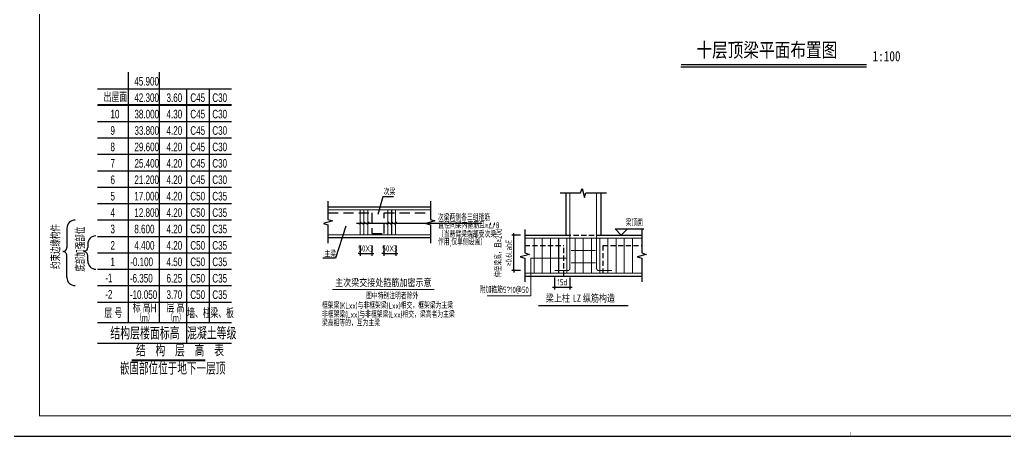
# Model space of a CAD drawing. Header units: millimetres. Extents: x -202076 to 1082610, y -439651 to 179350.
# Drawn here: x 418191 to 466253, y -351483 to -331181 of the extents above; entities that cross this region are included whole.
import ezdxf
from ezdxf.enums import TextEntityAlignment as Align

# ---------------------------------------------------------------- set-up
doc = ezdxf.new("R2010")
doc.units = ezdxf.units.MM
doc.header["$LTSCALE"] = 1000
doc.linetypes.add('DASH', pattern=[0.35, 0.25, -0.1])
doc.linetypes.add('DASHED', pattern=[0.75, 0.5, -0.25])
for name, color, linetype in [('$0$TK', 7, 'Continuous'), ('$0$墙柱说明', 7, 'Continuous'), ('A楼-层高表$0$PUB_DIM', 3, 'Continuous'), ('A楼-层高表$0$S-ANNO-DIMS', 3, 'Continuous'), ('A楼-层高表$0$S-ANNO-TABS', 4, 'Continuous'), ('A楼-层高表$0$TEXT', 7, 'Continuous'), ('A楼-层高表$0$WLL1', 4, 'Continuous'), ('COLU_DE_REIN', 1, 'Continuous'), ('DIM_SYMB', 3, 'Continuous'), ('REIN', 1, 'Continuous'), ('S-BEAM', 4, 'Continuous'), ('THIN', 7, 'Continuous'), ('墙柱说明', 7, 'Continuous'), ('结-细线符号', 3, 'Continuous'), ('结-详图-尺寸', 3, 'Continuous'), ('结-详图-编号', 90, 'Continuous'), ('结-详图-轮廓', 40, 'Continuous'), ('结-详图-钢筋', 1, 'Continuous')]:
    doc.layers.add(name, color=color, linetype=linetype)
doc.layers.add('DIM', color=3, linetype='Continuous', lineweight=0)
doc.styles.add('$0$-宋体', font='', dxfattribs={"width": 0.8})
doc.styles.add('-宋体', font='simhei.ttf', dxfattribs={"width": 0.8})
doc.styles.add('A楼-层高表$0$H', font='ros.shx', dxfattribs={"width": 0.7, "bigfont": 'jd.shx'})
doc.styles.add('A楼-层高表$0$华文细黑', font='STXIHEI.TTF', dxfattribs={"height": 500})
doc.styles.add('A楼-层高表$0$样式_1', font='ros.shx', dxfattribs={"width": 0.7, "bigfont": 'jd.shx'})
doc.styles.add('TSSD_Dimension', font='tssdeng.shx', dxfattribs={"width": 0.7, "bigfont": 'hztxt.shx'})
doc.styles.add('TSSD_Label', font='tssdeng.shx', dxfattribs={"width": 0.7, "bigfont": 'Hztxt.shx'})
doc.styles.get('$0$-宋体').set_extended_font_data('SimSun')
doc.dimstyles.new('TSSD_25_100', dxfattribs={"dimtxt": 350, "dimasz": 100, "dimexe": 100, "dimexo": 250, "dimgap": 100, "dimtad": 1, "dimdec": 0, "dimlfac": 0.25, "dimzin": 0, "dimdsep": 46, "dimtxsty": 'TSSD_Dimension', "dimblk": 'ARCHTICK', "dimblk1": 'ARCHTICK', "dimblk2": 'ARCHTICK', "dimcen": 0, "dimdle": 100, "dimclrt": 7, "dimadec": 0, "dimazin": 0, "dimtfac": 1, "dimtdec": 0, "dimtix": 1, "dimtmove": 2, "dimatfit": 3, "dimfxl": 1, "dimtolj": 1, "dimtzin": 0, "dimarcsym": 0})

# ---------------------------------------------------------------- blocks, each defined once
blk = doc.blocks.new('A楼-层高表')
at = {"layer": 'A楼-层高表$0$PUB_DIM', "const_width": 100}
blk.add_lwpolyline([(-1791, 0), (1791, 0)], dxfattribs=at)
at = {"layer": 'A楼-层高表$0$S-ANNO-DIMS'}
for p, q in [((-4954, 6434), (-4954, 5505)), ((-3938, 5668), (-3938, 5503)), ((-4954, 4041), (-4954, 5103)), ((-3938, 4842), (-3938, 5102))]:
    blk.add_line(p, q, dxfattribs=at)
for centre, radius, start, end in [((-4554, 6434), 400, 90, 180), ((-3538, 5668), 400, 90, 180), ((-5154, 5504), 200, 270, 0.206), ((-5154, 5104), 200, 359.794, 90), ((-4138, 5503), 200, 270, 0.206), ((-4138, 5103), 200, 359.794, 90), ((-3538, 4842), 400, 180, 270), ((-4554, 4041), 400, 180, 270)]:
    blk.add_arc(centre, radius, start, end, dxfattribs=at)
at = {"layer": 'A楼-层高表$0$S-ANNO-TABS'}
for p, q in [((-1961, 14041), (-1961, 1841)), ((-461, 14041), (-461, 1841)), ((-3457, 13241), (3078, 13241)), ((878, 13241), (878, 841)), ((1978, 13241), (1978, 1841)), ((-3457, 12441), (3078, 12441)), ((-3457, 11641), (878, 11641)), ((-3457, 11641), (3078, 11641)), ((-3457, 10841), (878, 10841)), ((-3457, 10841), (3078, 10841)), ((-3457, 10041), (878, 10041)), ((-3457, 10041), (3078, 10041)), ((-3457, 9241), (878, 9241)), ((-3457, 9241), (3078, 9241)), ((-3457, 8441), (3078, 8441)), ((-3457, 7641), (3078, 7641)), ((-3457, 6841), (3078, 6841)), ((-3457, 6041), (3078, 6041)), ((-3457, 5241), (3078, 5241)), ((-3457, 4441), (3078, 4441)), ((-3457, 3641), (3078, 3641)), ((-3457, 2841), (3078, 2841)), ((-3457, 1841), (3078, 1841)), ((-3457, 841), (3078, 841))]:
    blk.add_line(p, q, dxfattribs=at)
at = {"layer": 'A楼-层高表$0$TEXT', "style": 'A楼-层高表$0$H', "width": 0.7}
for s, p in [('45.900', (-1665, 13392)), ('出屋面', (-3163, 12592)), ('42.300', (-1665, 12592)), ('3.60', (-95, 12592)), ('C45', (1066, 12592)), ('C30', (2138, 12592)), ('10', (-2829, 11792)), ('38.000', (-1660, 11792)), ('4.30', (-95, 11792)), ('C45', (1066, 11792)), ('C30', (2138, 11792)), ('9', (-2829, 10992)), ('33.800', (-1660, 10992)), ('4.20', (-95, 10992)), ('C45', (1066, 10992)), ('C30', (2138, 10992)), ('8', (-2829, 10192)), ('29.600', (-1660, 10192)), ('4.20', (-95, 10192)), ('C45', (1066, 10192)), ('C30', (2138, 10192)), ('7', (-2829, 9392)), ('25.400', (-1660, 9392)), ('4.20', (-95, 9392)), ('C45', (1066, 9392)), ('C30', (2138, 9392)), ('6', (-2829, 8592)), ('21.200', (-1665, 8592)), ('4.20', (-95, 8592)), ('C45', (1066, 8592)), ('C30', (2138, 8592)), ('5', (-2829, 7792)), ('17.000', (-1665, 7792)), ('4.20', (-95, 7792)), ('4', (-2829, 6992)), ('12.800', (-1665, 6992)), ('4.20', (-95, 6992)), ('3', (-2829, 6192)), ('8.600', (-1665, 6192)), ('4.20', (-95, 6192)), ('2', (-2829, 5392)), ('4.400', (-1665, 5392)), ('4.20', (-95, 5392)), ('1', (-2829, 4592)), ('-0.100', (-1865, 4592)), ('4.50', (-95, 4592)), ('-1', (-3084, 3808)), ('-6.350', (-1883, 3792)), ('6.25', (-95, 3792)), ('-2', (-3084, 3008)), ('-10.050', (-1883, 2992)), ('3.70', (-95, 2992)), ('层 号', (-3128, 2067)), ('标 高H', (-1741, 2338)), ('层 高', (-95, 2338)), ('墙、柱', (908, 2067)), ('梁、板', (2046, 2067))]:
    blk.add_text(s, height=420, dxfattribs=at).set_placement(p)
at = {"layer": 'A楼-层高表$0$TEXT', "color": 4, "style": 'A楼-层高表$0$H', "width": 0.7}
for s, p in [('C50', (1066, 7792)), ('C35', (2138, 7792)), ('C50', (1066, 6992)), ('C35', (2138, 6992)), ('C50', (1066, 6192)), ('C35', (2138, 6192)), ('C50', (1066, 5392)), ('C35', (2138, 5392)), ('C50', (1066, 4592)), ('C35', (2138, 4592)), ('C50', (1066, 3792)), ('C35', (2138, 3792)), ('C50', (1066, 2992)), ('C35', (2138, 2992))]:
    blk.add_text(s, height=420, dxfattribs=at).set_placement(p)
at = {"layer": 'A楼-层高表$0$WLL1', "style": 'A楼-层高表$0$样式_1', "width": 0.7}
for s, p in [('约束边缘构件', (-5277, 4455)), ('底部加强部位', (-4070, 4325))]:
    blk.add_text(s, height=400, rotation=90, dxfattribs=at).set_placement(p)
at = {"layer": 'A楼-层高表$0$WLL1', "color": 7}
for s, height, style, width, p in [('（m）', 350, 'A楼-层高表$0$样式_1', 0.6, (-1574, 1891)), ('（m）', 350, 'A楼-层高表$0$样式_1', 0.6, (-54, 1891)), ('结构层楼面标高', 600, 'A楼-层高表$0$样式_1', 0.7, (-2837, 1015)), ('混凝土等级', 600, 'A楼-层高表$0$样式_1', 0.7, (902, 1015)), ('结  构  层  高  表', 500, 'A楼-层高表$0$华文细黑', 0.7, (-1587, 244)), ('嵌固部位位于地下一层顶', 600, 'A楼-层高表$0$样式_1', 0.65, (-2375, -701))]:
    blk.add_text(s, height=height, dxfattribs=dict(at, style=style, width=width)).set_placement(p)
blk = doc.blocks.new('图框-A1')
for points, const_width in [([(0, 0), (841, 0), (841, 594), (0, 594)], 0.05), ([(766, 584), (25, 584), (25, 10), (766, 10)], 0.5)]:
    blk.add_lwpolyline(points, close=True, dxfattribs=dict(const_width=const_width))
at = {"const_width": 0.05}
blk.add_lwpolyline([(420.5, 0), (420.5, 2)], dxfattribs=at)
blk = doc.blocks.new('_ARCHTICK')
at = {"color": 0, "linetype": 'ByBlock', "const_width": 0.15}
blk.add_lwpolyline([(-0.5, -0.5), (0.5, 0.5)], dxfattribs=at)
blk = doc.blocks.new('*D3030')
at = {"layer": 'Defpoints', "color": 0, "transparency": 16777216}
for p in [(434790, -341937), (435355, -341937), (435355, -342582)]:
    blk.add_point(p, dxfattribs=at)
at = {"layer": 'DIM', "color": 0, "lineweight": -2, "transparency": 16777216}
for p, q in [((434790, -342187), (434790, -342682)), ((435355, -342187), (435355, -342682)), ((434790, -342582), (434690, -342582)), ((434790, -342582), (435355, -342582)), ((435355, -342582), (435455, -342582))]:
    blk.add_line(p, q, dxfattribs=at)
at = {"layer": 'DIM', "color": 0, "lineweight": -2, "transparency": 16777216, "xscale": 100, "yscale": 100, "zscale": 100}
blk.add_blockref('_ARCHTICK', (434790, -342582), dxfattribs=at)
at = {"layer": 'DIM', "color": 0, "lineweight": -2, "transparency": 16777216, "xscale": 100, "yscale": 100, "zscale": 100, "rotation": 180}
blk.add_blockref('_ARCHTICK', (435355, -342582), dxfattribs=at)
at = {"layer": 'DIM', "color": 7, "transparency": 16777216, "insert": (435072, -342332), "char_height": 300, "attachment_point": 5, "style": 'TSSD_Dimension'}
blk.add_mtext('\\A1;50X3', dxfattribs=at)
blk = doc.blocks.new('*D3031')
at = {"layer": 'Defpoints', "color": 0, "transparency": 16777216}
for p in [(435954, -341937), (436531, -341937), (436531, -342581)]:
    blk.add_point(p, dxfattribs=at)
at = {"layer": 'DIM', "color": 0, "lineweight": -2, "transparency": 16777216}
for p, q in [((435954, -342187), (435954, -342681)), ((436531, -342187), (436531, -342681)), ((435954, -342581), (435854, -342581)), ((435954, -342581), (436531, -342581)), ((436531, -342581), (436631, -342581))]:
    blk.add_line(p, q, dxfattribs=at)
at = {"layer": 'DIM', "color": 0, "lineweight": -2, "transparency": 16777216, "xscale": 100, "yscale": 100, "zscale": 100}
blk.add_blockref('_ARCHTICK', (435954, -342581), dxfattribs=at)
at = {"layer": 'DIM', "color": 0, "lineweight": -2, "transparency": 16777216, "xscale": 100, "yscale": 100, "zscale": 100, "rotation": 180}
blk.add_blockref('_ARCHTICK', (436531, -342581), dxfattribs=at)
at = {"layer": 'DIM', "color": 7, "transparency": 16777216, "insert": (436242, -342331), "char_height": 300, "attachment_point": 5, "style": 'TSSD_Dimension'}
blk.add_mtext('\\A1;50X3', dxfattribs=at)
blk = doc.blocks.new('*D3032')
at = {"layer": 'Defpoints', "color": 0, "transparency": 16777216}
for p in [(442287, -341678), (442862, -341678), (442862, -343404)]:
    blk.add_point(p, dxfattribs=at)
at = {"layer": 'DIM', "color": 0, "lineweight": -2, "transparency": 16777216}
for p, q in [((442612, -341678), (442187, -341678)), ((442287, -341678), (442287, -341578)), ((442287, -343404), (442287, -341678)), ((442612, -343404), (442187, -343404)), ((442287, -343404), (442287, -343504))]:
    blk.add_line(p, q, dxfattribs=at)
at = {"layer": 'DIM', "color": 0, "lineweight": -2, "transparency": 16777216, "xscale": 100, "yscale": 100, "zscale": 100}
for p, rotation in [((442287, -341678), 270), ((442287, -343404), 90)]:
    blk.add_blockref('_ARCHTICK', p, dxfattribs=dict(at, rotation=rotation))
at = {"layer": 'DIM', "color": 7, "transparency": 16777216, "insert": (441787, -342541), "char_height": 300, "attachment_point": 5, "rotation": 90, "style": 'TSSD_Dimension'}
blk.add_mtext('\\A1;伸至梁底，且≥20d\\P≥0.6LabE', dxfattribs=at)
blk = doc.blocks.new('*D3033')
at = {"layer": 'Defpoints', "color": 0, "transparency": 16777216}
for p in [(444274, -343492), (445024, -343489), (445024, -344224)]:
    blk.add_point(p, dxfattribs=at)
at = {"layer": 'DIM', "color": 0, "lineweight": -2, "transparency": 16777216}
for p, q in [((444274, -343742), (444274, -344324)), ((445024, -343739), (445024, -344324)), ((444174, -344224), (445124, -344224))]:
    blk.add_line(p, q, dxfattribs=at)
at = {"layer": 'DIM', "color": 0, "lineweight": -2, "transparency": 16777216, "xscale": 100, "yscale": 100, "zscale": 100, "rotation": 180}
blk.add_blockref('_ARCHTICK', (444274, -344224), dxfattribs=at)
at = {"layer": 'DIM', "color": 0, "lineweight": -2, "transparency": 16777216, "xscale": 100, "yscale": 100, "zscale": 100}
blk.add_blockref('_ARCHTICK', (445024, -344224), dxfattribs=at)
at = {"layer": 'DIM', "color": 7, "transparency": 16777216, "insert": (444649, -343974), "char_height": 300, "attachment_point": 5, "style": 'TSSD_Dimension'}
blk.add_mtext('\\A1;15d', dxfattribs=at)

msp = doc.modelspace()

# ---------------------------------------------------------------- linework, layer by layer
at = {"layer": '$0$墙柱说明', "ltscale": 1000}
msp.add_line((450431.8, -333481), (459490.8, -333481), dxfattribs=at)
at = {"layer": '$0$墙柱说明', "ltscale": 1000, "const_width": 75}
msp.add_lwpolyline([(450431.8, -333369), (459490.8, -333369)], dxfattribs=at)
for p, q in [((444823.6, -339623.7), (444823.6, -341677.5)), ((446523.6, -339623.7), (446523.6, -341677.5))]:
    msp.add_line(p, q)
at = {"linetype": 'DASHED', "ltscale": 0.5}
for p, q in [((444823.6, -341677.5), (446523.6, -341677.5)), ((442823.6, -342177.5), (444723.6, -342177.5)), ((444723.6, -343677.5), (444723.6, -342177.5)), ((446623.6, -342177.5), (448523.6, -342177.5)), ((446623.6, -342177.5), (446623.6, -343677.5))]:
    msp.add_line(p, q, dxfattribs=at)
msp.add_lwpolyline([(500752.8, -351481), (500752.8, -292081), (416652.8, -292081), (416652.8, -351481)], close=True)
at = {"layer": 'COLU_DE_REIN', "const_width": 100}
msp.add_lwpolyline([(421987.7, -335341.5), (428523.1, -335341.5)], dxfattribs=at)
at = {"layer": 'DIM'}
msp.add_lwpolyline([(444873.6, -342806.6), (443109.8, -342806.6), (443109.8, -344646.5), (440982.7, -344646.5)], dxfattribs=at)
at = {"layer": 'DIM_SYMB', "const_width": 70}
msp.add_lwpolyline([(443483.4, -345113.8), (447864.4, -345113.8)], dxfattribs=at)
at = {"layer": 'REIN', "const_width": 50}
for points in [[(445023.6, -339623.7), (445023.6, -343303.8, -0.4142136), (444923.6, -343403.8), (444273.6, -343403.8)], [(446323.6, -339623.7), (446323.6, -343303.8, 0.4142136), (446423.6, -343403.8), (447073.6, -343403.8)]]:
    msp.add_lwpolyline(points, format="xyb", dxfattribs=at)
for points in [[(448523.6, -341827.5), (442823.6, -341827.5)], [(443273.6, -341827.5), (443273.6, -343527.5)], [(443673.6, -341827.5), (443673.6, -343527.5)], [(444073.6, -341827.5), (444073.6, -343527.5)], [(444473.6, -341827.5), (444473.6, -343527.5)], [(444873.6, -341827.5), (444873.6, -343527.5)], [(445273.6, -341827.5), (445273.6, -343527.5)], [(445673.6, -341827.5), (445673.6, -343527.5)], [(446073.6, -341827.5), (446073.6, -343527.5)], [(446473.6, -341827.5), (446473.6, -343527.5)], [(446873.6, -341827.5), (446873.6, -343527.5)], [(447273.6, -341827.5), (447273.6, -343527.5)], [(447673.6, -341827.5), (447673.6, -343527.5)], [(448073.6, -341827.5), (448073.6, -343527.5)], [(446273.6, -342427.5), (445073.6, -342427.5)], [(446273.6, -343027.5), (445073.6, -343027.5)], [(448523.6, -343527.5), (442823.6, -343527.5)]]:
    msp.add_lwpolyline(points, dxfattribs=at)
at = {"layer": 'THIN'}
for p, q in [((442823.6, -341677.5), (444823.6, -341677.5)), ((446523.6, -341677.5), (448523.6, -341677.5)), ((447523.6, -341677.5), (447223.6, -341377.5)), ((447223.6, -341377.5), (447823.6, -341377.5)), ((447523.6, -341677.5), (447823.6, -341377.5)), ((447823.6, -341377.5), (448623.9, -341377.5)), ((442823.6, -343677.5), (448523.6, -343677.5))]:
    msp.add_line(p, q, dxfattribs=at)
for points in [[(444543.6, -339623.7), (445543.6, -339623.7), (445613.6, -339403.7), (445733.6, -339843.7), (445803.6, -339623.7), (446803.6, -339623.7)], [(442823.6, -341397.5), (442823.6, -342547.5), (443043.6, -342617.5), (442603.6, -342737.5), (442823.6, -342807.5), (442823.6, -343957.5)], [(448523.6, -341397.5), (448523.6, -342547.5), (448743.6, -342617.5), (448303.6, -342737.5), (448523.6, -342807.5), (448523.6, -343957.5)]]:
    msp.add_lwpolyline(points, dxfattribs=at)
at = {"layer": '结-细线符号'}
msp.add_line((434609.2, -341094.7), (440725.8, -341094.7), dxfattribs=at)
for points in [[(433221.5, -340017.4), (433221.5, -340917.4), (433441.5, -340987.4), (433001.5, -341107.4), (433221.5, -341177.4), (433221.5, -342077.4)], [(438221.5, -340017.4), (438221.5, -340917.4), (438441.5, -340987.4), (438001.5, -341107.4), (438221.5, -341177.4), (438221.5, -342077.4)], [(434098.5, -341249.9), (433593.7, -342800.2), (432974.7, -342800.2)]]:
    msp.add_lwpolyline(points, dxfattribs=at)
at = {"layer": '结-细线符号', "const_width": 50}
for points in [[(434729.6, -341154.7), (434849.6, -341034.7)], [(434914.2, -341154.7), (435034.2, -341034.7)], [(435107.2, -341154.7), (435227.2, -341034.7)], [(435120.2, -341154.7), (435240.2, -341034.7)], [(436082.5, -341154.7), (436202.5, -341034.7)], [(436265, -341154.7), (436385, -341034.7)], [(436458, -341154.7), (436578, -341034.7)]]:
    msp.add_lwpolyline(points, dxfattribs=at)
at = {"layer": '结-详图-尺寸'}
msp.add_lwpolyline([(436414.7, -339813.7), (435897.9, -339813.7), (435646.9, -340680)], dxfattribs=at)
at = {"layer": '结-详图-编号', "const_width": 50}
msp.add_lwpolyline([(433437, -344328.3), (438402.1, -344328.3)], dxfattribs=at)
at = {"layer": '结-详图-轮廓'}
for p, q in [((433221.5, -340297.4), (438221.5, -340297.4)), ((433221.5, -341797.4), (438221.5, -341797.4))]:
    msp.add_line(p, q, dxfattribs=at)
at = {"layer": '结-详图-轮廓', "linetype": 'DASHED'}
msp.add_lwpolyline([(433223.5, -340597.4), (435360.4, -340597.4), (435360.4, -341598.6), (435960.4, -341598.6), (435960.4, -340597.4), (438228.2, -340597.4)], dxfattribs=at)
at = {"layer": '结-详图-钢筋', "const_width": 50}
for points in [[(433223.5, -340452.1), (438228.2, -340452.1)], [(434793.8, -340452.1), (434793.8, -341660.3)], [(434978.3, -340452.1), (434978.3, -341660.3)], [(435171.3, -340452.1), (435171.3, -341660.3)], [(436144.6, -340452.1), (436144.6, -341660.3)], [(436329.1, -340452.1), (436329.1, -341660.3)], [(436522.1, -340452.1), (436522.1, -341660.3)], [(438228.2, -341660.3), (433223.5, -341660.3)]]:
    msp.add_lwpolyline(points, dxfattribs=at)

# ---------------------------------------------------------------- block references
at = {"xscale": 100, "yscale": 100, "zscale": 100}
msp.add_blockref('图框-A1', (416652.8, -351481), dxfattribs=at)
at = {"layer": 'S-BEAM', "linetype": 'DASH'}
msp.add_blockref('A楼-层高表', (425444.7, -347782.7), dxfattribs=at)

# ---------------------------------------------------------------- texts
at = {"layer": '$0$TK', "style": '$0$-宋体', "width": 0.8}
for s, height, p in [('十层顶梁平面布置图', 699.93, (451187.7, -333007.1)), ('1:100', 500, (459782.5, -333207.4))]:
    msp.add_text(s, height=height, dxfattribs=at).set_placement(p)
at = {"layer": 'THIN', "style": 'TSSD_Label', "width": 0.7}
for s, p in [('次梁', (435942.1, -339727.4)), ('次梁两侧各三组箍筋', (438585.3, -340972.1)), ('（当悬臂梁端部受次梁', (438585.3, -341792.9)), ('作用,仅单侧设置）', (438585.3, -342169.1)), ('主梁', (433048.3, -342758)), ('图中特别注明者除外', (435078.9, -344799.4)), ('框架梁(KLxx)与非框架梁(Lxx)相交，框架梁为主梁', (432928.8, -345262.8)), ('非框架梁(Lxx)与非框架梁(Lxx)相交，梁高者为主梁', (432928.8, -345698.9)), ('梁高相等的，互为主梁', (432928.8, -346115))]:
    msp.add_text(s, height=300, dxfattribs=at).set_placement(p)
msp.add_text('直径同梁内箍筋且≥⌰8', height=300, dxfattribs=at).set_placement((438606.8, -341441.4), align=Align.BOTTOM_LEFT)
for s, p in [('梁顶面', (448587.1, -341317.5)), ('附加箍筋5\ue53210@50', (443017.8, -344586.5))]:
    msp.add_text(s, height=300, dxfattribs=at).set_placement(p, align=Align.BOTTOM_RIGHT)
at = {"layer": '墙柱说明', "style": '-宋体', "width": 0.8}
for s, p in [('主次梁交接处箍筋加密示意', (433570.3, -344168.9)), ('梁上柱', (443847.9, -344929.1)), ('LZ', (445161.4, -344929.1)), ('纵筋构造', (445653.4, -344929.1))]:
    msp.add_text(s, height=350, dxfattribs=at).set_placement(p)

# ---------------------------------------------------------------- dimensions: what is measured, and where the dimension line sits
at = {"layer": 'DIM'}
dim = msp.add_linear_dim(base=(442286.6, -341677.5), p1=(442862.1, -343403.8), p2=(442862.1, -341677.5), angle=90, text='伸至梁底，且≥20d\\P≥0.6LabE', dimstyle='TSSD_25_100', override={"dimtxt": 300, "dimclrd": 0, "dimclre": 0, "dimclrt": 7}, dxfattribs=at)
dim.commit()
dim.dimension.update_dxf_attribs({"geometry": '*D3032', "text_midpoint": (441786.6, -342540.7)})
for base, p1, p2, text, override, picture, middle in [((435354.6, -342581.9), (434790.1, -341937.2), (435354.6, -341937.2), '50X3', {"dimtxt": 300}, '*D3030', (435072.3, -342331.9)), ((436530.6, -342581.3), (435954.2, -341937.2), (436530.6, -341937.2), '50X3', {"dimtxt": 300}, '*D3031', (436242.4, -342331.3)), ((445023.6, -344223.7), (444273.6, -343491.8), (445023.6, -343488.7), '15d', {"dimtxt": 300, "dimclrd": 0, "dimclre": 0, "dimclrt": 7}, '*D3033', (444648.6, -343973.7))]:
    dim = msp.add_linear_dim(base=base, p1=p1, p2=p2, text=text, dimstyle='TSSD_25_100', override=override, dxfattribs=at)
    dim.commit()
    dim.dimension.update_dxf_attribs({"geometry": picture, "text_midpoint": middle})

doc.saveas('drawing.dxf')
